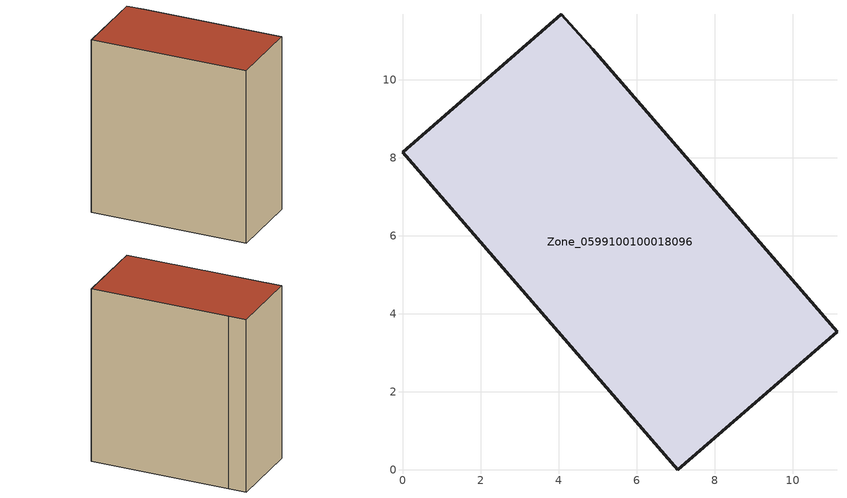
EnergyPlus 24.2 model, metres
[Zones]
Zone_0599100100018096
 floor ground (C_G): 7.06,0 0,8.14 4.08,11.69 4.88,10.79 11.14,3.54 z2.81
 wall outside (C_F): 0,8.14 7.06,0 11.14,3.54 4.88,10.79 4.08,11.69 0,8.14 z2.81:14.93
 roof outside (C_R): 11.14,3.54 4.88,10.79 4.08,11.69 0,8.14 7.06,0 z14.93
[BUILDING]
Pand.0599100100018096: North Axis=0; Terrain=City; Loads Convergence Tolerance Value=0.04; Temperature Convergence Tolerance Value=0.4; Solar Distribution=FullExterior; Maximum Number of Warmup Days=25; Minimum Number of Warmup Days=1
[Site:Location]
Rotterdam.The.Hague.AP_ZH_NLD Design_Conditions: Latitude=51.96; Longitude=4.45; Time Zone=1; Elevation=-4.5
[SITE:GROUNDTEMPERATURE:BUILDINGSURFACE]
18, 18, 18, 18, 18, 18, 18, 18, 18, 18, 18, 18
[MATERIAL] Thermal Absorptance=0.9; Solar Absorptance=0.7; Visible Absorptance=0.7
Name | Roughness | Thickness | Conductivity | Density | Specific Heat
G.TI.2015-2018 | MediumSmooth | 0.15 | 0.0428571 | 540 | 1210
F.TI.2015-2018 | Rough | 0.3 | 0.0666667 | 1920 | 840
R.TI.2015-2018 | MediumRough | 0.2 | 0.0333333 | 1500 | 1000
[CONSTRUCTION]
C_G: G.TI.2015-2018
C_F: F.TI.2015-2018
C_R: R.TI.2015-2018
[ZONE]
Zone_0599100100018096: Type=1; Multiplier=1; Ceiling Height=Autocalculate; Volume=Autocalculate; Floor Area=autocalculate; Part of Total Floor Area=Yes
[ZONEINFILTRATION:DESIGNFLOWRATE]
Infil_Zone_0599100100018096: Zone or ZoneList or Space or SpaceList=Zone_0599100100018096; Schedule=AlwaysOn; Design Flow Rate Calculation Method=Flow/Area; Flow Rate per Floor Area=0.0015; Constant Term Coefficient=1; Temperature Term Coefficient=0; Velocity Term Coefficient=0; Velocity Squared Term Coefficient=0
[HVACTEMPLATE:ZONE:IDEALLOADSAIRSYSTEM]
Zone_0599100100018096: Maximum Heating Supply Air Temperature=50; Minimum Cooling Supply Air Temperature=13; Maximum Heating Supply Air Humidity Ratio=0.0156; Minimum Cooling Supply Air Humidity Ratio=0.0077; Heating Limit=NoLimit; Cooling Limit=NoLimit; Dehumidification Control Type=ConstantSensibleHeatRatio; Cooling Sensible Heat Ratio=0.7; Dehumidification Setpoint=60; Humidification Control Type=None; Humidification Setpoint=30; Outdoor Air Method=None; Outdoor Air Flow Rate per Person=0.00944; Outdoor Air Flow Rate per Zone Floor Area=0; Outdoor Air Flow Rate per Zone=0; Demand Controlled Ventilation Type=None; Outdoor Air Economizer Type=NoEconomizer; Heat Recovery Type=None; Sensible Heat Recovery Effectiveness=0.7; Latent Heat Recovery Effectiveness=0.65
[ZONECONTROL:THERMOSTAT]
ThermostatControl_Zone_0599100100018096: Zone or ZoneList=Zone_0599100100018096; Control Type Schedule=DualSetpointControlType; Control 1=Thermostat_Zone_0599100100018096; Temperature Difference Between Cutout And Setpoint=0
[THERMOSTATSETPOINT:DUALSETPOINT]
Thermostat_Zone_0599100100018096: Heating Setpoint Temperature Schedule=HeatingSetpoint_Zone_0599100100018096; Cooling Setpoint Temperature Schedule=CoolingSetpoint_Zone_0599100100018096
[SCHEDULE:COMPACT]
HeatingSetpoint_Zone_0599100100018096: Through: 12/31, For: AllDays, Until: 24:00, 21
CoolingSetpoint_Zone_0599100100018096: Through: 12/31, For: AllDays, Until: 24:00, 24
DualSetpointControlType: Through: 12/31, For: AllDays, Until: 24:00, 4
AlwaysOn: Through: 12/31, For: AllDays, Until: 24:00, 1
